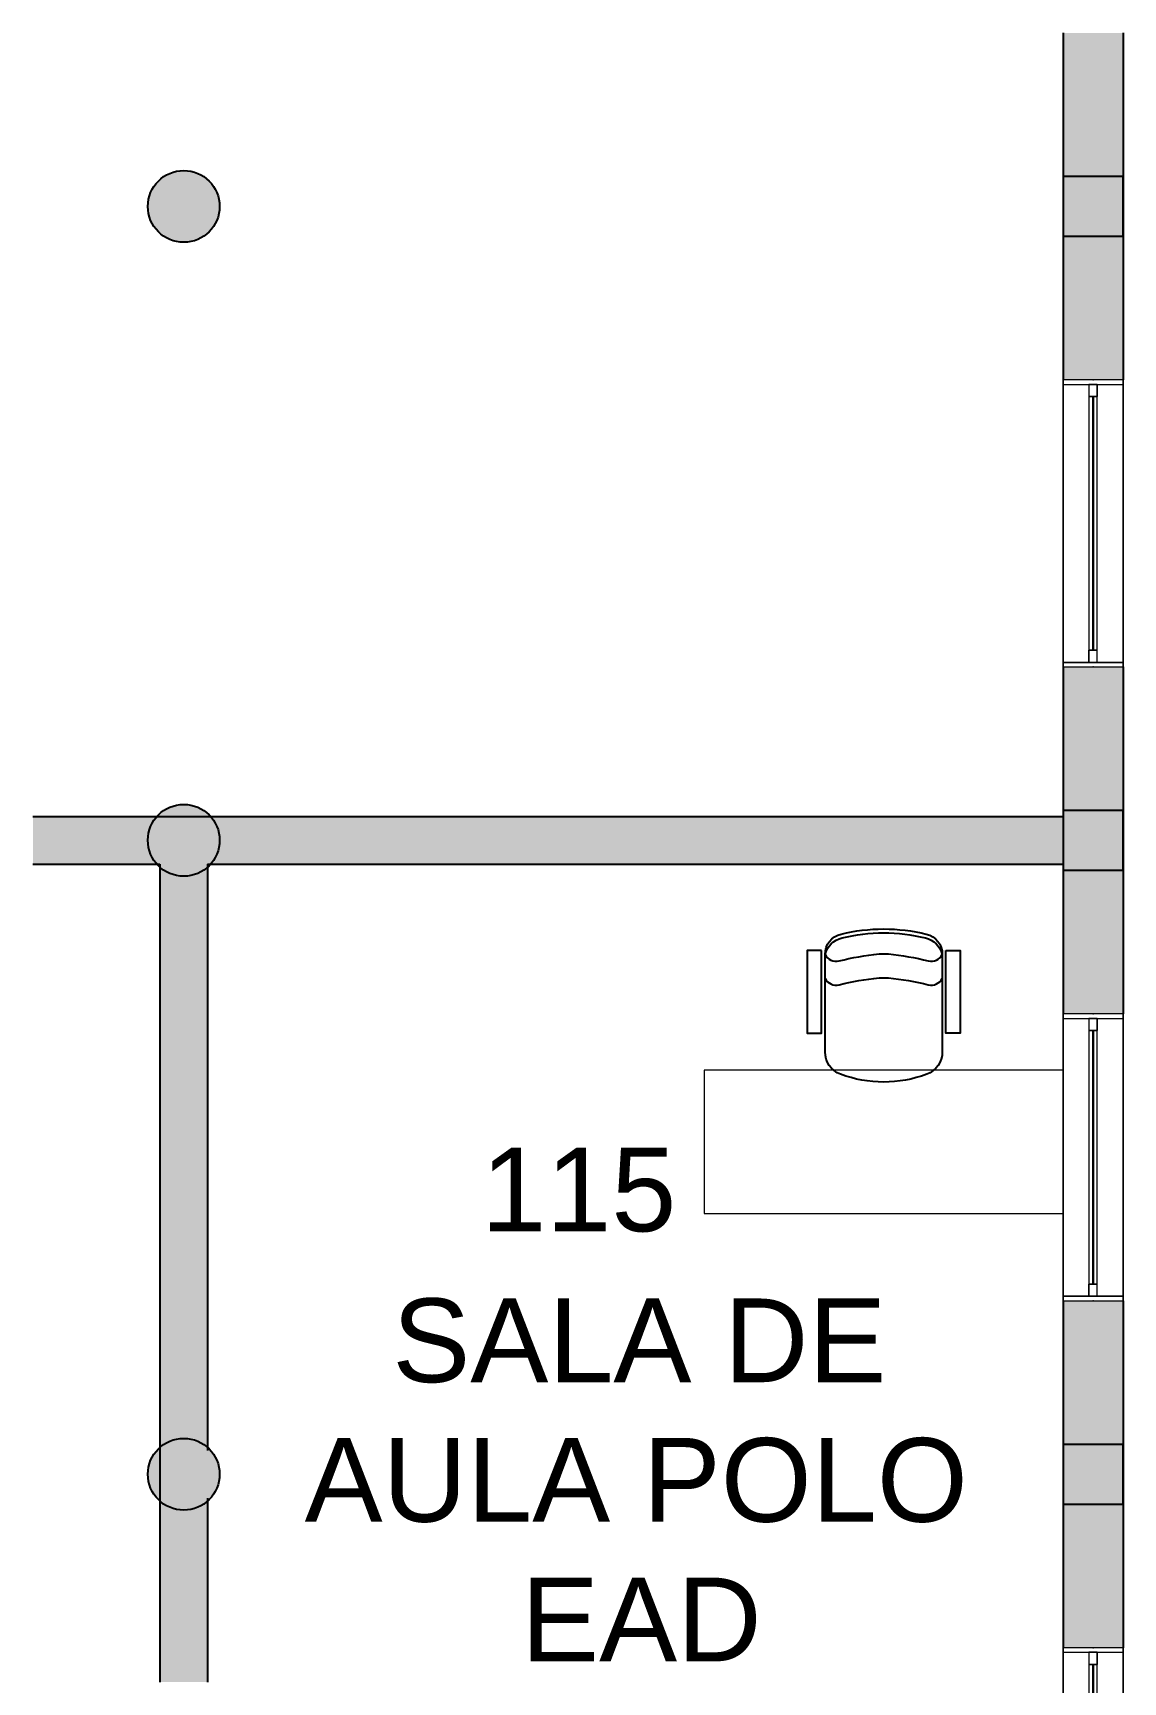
# Model space of a CAD drawing. Header units: metres. Extents: x 512 to 829, y -209 to 245.
# Drawn here: x 672.18 to 676.74, y -86.89 to -80 of the extents above; entities that cross this region are included whole.
import ezdxf

# ---------------------------------------------------------------- set-up
doc = ezdxf.new("R2010")
doc.units = ezdxf.units.M
doc.header["$LTSCALE"] = 0.508
doc.set_wipeout_variables(frame=1)
doc.header["$PDSIZE"] = -2
for name, color, linetype, lineweight in [('AMB-NOVOS', 10, 'Continuous', 15), ('None', 7, 'Continuous', 5), ('NãoImprimir', 7, 'Continuous', 5), ('Peitoris', 2, 'Continuous', 5), ('Telhado-Princ', 7, 'Continuous', 5)]:
    doc.layers.add(name, color=color, linetype=linetype, lineweight=lineweight)
doc.layers.add('ARQ-MOB', color=250, linetype='Continuous')
doc.layers.add('ARQ-MOB-CAD', color=250, linetype='Continuous')

# ---------------------------------------------------------------- blocks, each defined once
blk = doc.blocks.new('Grupo-6319')
at = {"layer": 'None', "color": 7, "linetype": 'Continuous', "lineweight": 5}
for points in [[(-0.6, 0.125), (-0.58095, 0.125), (-0.58095, -0.125), (-0.6, -0.125)], [(0.58095, 0.125), (0.6, 0.125), (0.6, -0.125), (0.58095, -0.125)]]:
    blk.add_lwpolyline(points, close=True, dxfattribs=at)
blk = doc.blocks.new('Grupo-6320')
at = {"layer": 'None', "color": 7, "linetype": 'Continuous', "lineweight": 5}
for p, q in [((-0.6, 0.125), (-0.58095, 0.125)), ((-0.58095, 0.125), (-0.58095, -0.125)), ((0.6, 0.125), (0.58095, 0.125)), ((0.58095, 0.125), (0.58095, -0.125)), ((-0.6, -0.125), (-0.58095, -0.125)), ((0.6, -0.125), (0.58095, -0.125))]:
    blk.add_line(p, q, dxfattribs=at)
at = {"layer": 'None', "color": 7}
blk.add_blockref('Grupo-6319', (0, 0), dxfattribs=at)
blk = doc.blocks.new('Grupo-6321')
at = {"layer": 'None', "color": 7, "linetype": 'Continuous', "lineweight": 5}
for p, q in [((-0.5809, 0.0175), (-0.5809, -0.0175)), ((0.5809, 0.0175), (0.5809, -0.0175))]:
    blk.add_line(p, q, dxfattribs=at)
blk = doc.blocks.new('Grupo-6322')
at = {"layer": 'None', "color": 7, "linetype": 'Continuous', "lineweight": 5}
for points in [[(-0.5809, 0.0175), (-0.5302, 0.0175), (-0.5302, -0.0175), (-0.5809, -0.0175)], [(0.5302, 0.0175), (0.5809, 0.0175), (0.5809, -0.0175), (0.5302, -0.0175)]]:
    blk.add_lwpolyline(points, close=True, dxfattribs=at)
blk = doc.blocks.new('Grupo-6323')
at = {"layer": 'None', "color": 7, "linetype": 'Continuous', "lineweight": 5}
for p, q in [((-0.5809, 0.0175), (-0.5302, 0.0175)), ((-0.5302, 0.0175), (-0.5302, -0.0175)), ((0.5809, 0.0175), (0.5302, 0.0175)), ((0.5302, 0.0175), (0.5302, -0.0175)), ((-0.5809, -0.0175), (-0.5302, -0.0175)), ((0.5809, -0.0175), (0.5302, -0.0175))]:
    blk.add_line(p, q, dxfattribs=at)
blk.add_lwpolyline([(-0.5302, 0.0175), (0.5302, 0.0175), (0.5302, -0.0175), (-0.5302, -0.0175)], close=True, dxfattribs=at)
at = {"layer": 'None', "color": 7}
for name in ['Grupo-6321', 'Grupo-6322']:
    blk.add_blockref(name, (0, 0), dxfattribs=at)
blk = doc.blocks.new('Grupo-6325')
at = {"layer": 'None', "color": 7, "linetype": 'Continuous', "lineweight": 25}
for p, q in [((-0.53015, 0.000635), (0.53015, 0.000635)), ((-0.53015, -0.000635), (0.53015, -0.000635))]:
    blk.add_line(p, q, dxfattribs=at)
blk = doc.blocks.new('Grupo-6326')
at = {"layer": 'None', "color": 7, "linetype": 'Continuous', "lineweight": 20}
for p, q in [((0.6, 0.125), (-0.6, 0.125)), ((0.6, -0.125), (-0.6, -0.125))]:
    blk.add_line(p, q, dxfattribs=at)
blk = doc.blocks.new('Window (2D)-503')
at = {"color": 7, "linetype": 'Continuous', "lineweight": 5}
blk.add_wipeout([(-0.6, 0.125), (0.6, 0.125), (0.6, -0.125), (-0.6, -0.125)], dxfattribs=at).dxf.layer = 'None'
at = {"layer": 'None', "color": 7, "linetype": 'Continuous', "lineweight": 5}
for p, q in [((-0.6, 0.125), (0.6, 0.125)), ((-0.6, -0.125), (0.6, -0.125))]:
    blk.add_line(p, q, dxfattribs=at)
at = {"layer": 'NãoImprimir', "linetype": 'Continuous'}
for p in [(-0.6, 0), (0.6, 0)]:
    blk.add_point(p, dxfattribs=at)
at = {"layer": 'None', "color": 7}
blk.add_blockref('Grupo-6320', (0, 0), dxfattribs=at)
at = {"layer": 'Peitoris'}
for name in ['Grupo-6323', 'Grupo-6325']:
    blk.add_blockref(name, (0, 0), dxfattribs=at)
at = {"layer": 'Telhado-Princ'}
blk.add_blockref('Grupo-6326', (0, 0), dxfattribs=at)
blk = doc.blocks.new('Grupo-6327')
at = {"layer": 'None', "color": 7, "linetype": 'Continuous', "lineweight": 5}
for points in [[(-0.6, 0.125), (-0.58095, 0.125), (-0.58095, -0.125), (-0.6, -0.125)], [(0.58095, 0.125), (0.6, 0.125), (0.6, -0.125), (0.58095, -0.125)]]:
    blk.add_lwpolyline(points, close=True, dxfattribs=at)
blk = doc.blocks.new('Grupo-6328')
at = {"layer": 'None', "color": 7, "linetype": 'Continuous', "lineweight": 5}
for p, q in [((-0.6, 0.125), (-0.58095, 0.125)), ((-0.58095, 0.125), (-0.58095, -0.125)), ((0.6, 0.125), (0.58095, 0.125)), ((0.58095, 0.125), (0.58095, -0.125)), ((-0.6, -0.125), (-0.58095, -0.125)), ((0.6, -0.125), (0.58095, -0.125))]:
    blk.add_line(p, q, dxfattribs=at)
at = {"layer": 'None', "color": 7}
blk.add_blockref('Grupo-6327', (0, 0), dxfattribs=at)
blk = doc.blocks.new('Grupo-6329')
at = {"layer": 'None', "color": 7, "linetype": 'Continuous', "lineweight": 5}
for p, q in [((-0.5809, 0.0175), (-0.5809, -0.0175)), ((0.5809, 0.0175), (0.5809, -0.0175))]:
    blk.add_line(p, q, dxfattribs=at)
blk = doc.blocks.new('Grupo-6330')
at = {"layer": 'None', "color": 7, "linetype": 'Continuous', "lineweight": 5}
for points in [[(-0.5809, 0.0175), (-0.5302, 0.0175), (-0.5302, -0.0175), (-0.5809, -0.0175)], [(0.5302, 0.0175), (0.5809, 0.0175), (0.5809, -0.0175), (0.5302, -0.0175)]]:
    blk.add_lwpolyline(points, close=True, dxfattribs=at)
blk = doc.blocks.new('Grupo-6331')
at = {"layer": 'None', "color": 7, "linetype": 'Continuous', "lineweight": 5}
for p, q in [((-0.5809, 0.0175), (-0.5302, 0.0175)), ((-0.5302, 0.0175), (-0.5302, -0.0175)), ((0.5809, 0.0175), (0.5302, 0.0175)), ((0.5302, 0.0175), (0.5302, -0.0175)), ((-0.5809, -0.0175), (-0.5302, -0.0175)), ((0.5809, -0.0175), (0.5302, -0.0175))]:
    blk.add_line(p, q, dxfattribs=at)
blk.add_lwpolyline([(-0.5302, 0.0175), (0.5302, 0.0175), (0.5302, -0.0175), (-0.5302, -0.0175)], close=True, dxfattribs=at)
at = {"layer": 'None', "color": 7}
for name in ['Grupo-6329', 'Grupo-6330']:
    blk.add_blockref(name, (0, 0), dxfattribs=at)
blk = doc.blocks.new('Grupo-6333')
at = {"layer": 'None', "color": 7, "linetype": 'Continuous', "lineweight": 25}
for p, q in [((-0.53015, 0.000635), (0.53015, 0.000635)), ((-0.53015, -0.000635), (0.53015, -0.000635))]:
    blk.add_line(p, q, dxfattribs=at)
blk = doc.blocks.new('Grupo-6334')
at = {"layer": 'None', "color": 7, "linetype": 'Continuous', "lineweight": 20}
for p, q in [((0.6, 0.125), (-0.6, 0.125)), ((0.6, -0.125), (-0.6, -0.125))]:
    blk.add_line(p, q, dxfattribs=at)
blk = doc.blocks.new('Window (2D)-504')
at = {"color": 7, "linetype": 'Continuous', "lineweight": 5}
blk.add_wipeout([(-0.6, 0.125), (0.6, 0.125), (0.6, -0.125), (-0.6, -0.125)], dxfattribs=at).dxf.layer = 'None'
at = {"layer": 'None', "color": 7, "linetype": 'Continuous', "lineweight": 5}
for p, q in [((-0.6, 0.125), (0.6, 0.125)), ((-0.6, -0.125), (0.6, -0.125))]:
    blk.add_line(p, q, dxfattribs=at)
at = {"layer": 'NãoImprimir', "linetype": 'Continuous'}
for p in [(-0.6, 0), (0.6, 0)]:
    blk.add_point(p, dxfattribs=at)
at = {"layer": 'None', "color": 7}
blk.add_blockref('Grupo-6328', (0, 0), dxfattribs=at)
at = {"layer": 'Peitoris'}
for name in ['Grupo-6331', 'Grupo-6333']:
    blk.add_blockref(name, (0, 0), dxfattribs=at)
at = {"layer": 'Telhado-Princ'}
blk.add_blockref('Grupo-6334', (0, 0), dxfattribs=at)
blk = doc.blocks.new('Grupo-6335')
at = {"layer": 'None', "color": 7, "linetype": 'Continuous', "lineweight": 5}
for points in [[(-0.6, 0.125), (-0.58095, 0.125), (-0.58095, -0.125), (-0.6, -0.125)], [(0.58095, 0.125), (0.6, 0.125), (0.6, -0.125), (0.58095, -0.125)]]:
    blk.add_lwpolyline(points, close=True, dxfattribs=at)
blk = doc.blocks.new('Grupo-6336')
at = {"layer": 'None', "color": 7, "linetype": 'Continuous', "lineweight": 5}
for p, q in [((-0.6, 0.125), (-0.58095, 0.125)), ((-0.58095, 0.125), (-0.58095, -0.125)), ((0.6, 0.125), (0.58095, 0.125)), ((0.58095, 0.125), (0.58095, -0.125)), ((-0.6, -0.125), (-0.58095, -0.125)), ((0.6, -0.125), (0.58095, -0.125))]:
    blk.add_line(p, q, dxfattribs=at)
at = {"layer": 'None', "color": 7}
blk.add_blockref('Grupo-6335', (0, 0), dxfattribs=at)
blk = doc.blocks.new('Grupo-6337')
at = {"layer": 'None', "color": 7, "linetype": 'Continuous', "lineweight": 5}
for p, q in [((-0.5809, 0.0175), (-0.5809, -0.0175)), ((0.5809, 0.0175), (0.5809, -0.0175))]:
    blk.add_line(p, q, dxfattribs=at)
blk = doc.blocks.new('Grupo-6338')
at = {"layer": 'None', "color": 7, "linetype": 'Continuous', "lineweight": 5}
for points in [[(-0.5809, 0.0175), (-0.5302, 0.0175), (-0.5302, -0.0175), (-0.5809, -0.0175)], [(0.5302, 0.0175), (0.5809, 0.0175), (0.5809, -0.0175), (0.5302, -0.0175)]]:
    blk.add_lwpolyline(points, close=True, dxfattribs=at)
blk = doc.blocks.new('Grupo-6339')
at = {"layer": 'None', "color": 7, "linetype": 'Continuous', "lineweight": 5}
for p, q in [((-0.5809, 0.0175), (-0.5302, 0.0175)), ((-0.5302, 0.0175), (-0.5302, -0.0175)), ((0.5809, 0.0175), (0.5302, 0.0175)), ((0.5302, 0.0175), (0.5302, -0.0175)), ((-0.5809, -0.0175), (-0.5302, -0.0175)), ((0.5809, -0.0175), (0.5302, -0.0175))]:
    blk.add_line(p, q, dxfattribs=at)
blk.add_lwpolyline([(-0.5302, 0.0175), (0.5302, 0.0175), (0.5302, -0.0175), (-0.5302, -0.0175)], close=True, dxfattribs=at)
at = {"layer": 'None', "color": 7}
for name in ['Grupo-6337', 'Grupo-6338']:
    blk.add_blockref(name, (0, 0), dxfattribs=at)
blk = doc.blocks.new('Grupo-6341')
at = {"layer": 'None', "color": 7, "linetype": 'Continuous', "lineweight": 25}
for p, q in [((-0.53015, 0.000635), (0.53015, 0.000635)), ((-0.53015, -0.000635), (0.53015, -0.000635))]:
    blk.add_line(p, q, dxfattribs=at)
blk = doc.blocks.new('Grupo-6342')
at = {"layer": 'None', "color": 7, "linetype": 'Continuous', "lineweight": 20}
for p, q in [((0.6, 0.125), (-0.6, 0.125)), ((0.6, -0.125), (-0.6, -0.125))]:
    blk.add_line(p, q, dxfattribs=at)
blk = doc.blocks.new('Window (2D)-505')
at = {"color": 7, "linetype": 'Continuous', "lineweight": 5}
blk.add_wipeout([(-0.6, 0.125), (0.6, 0.125), (0.6, -0.125), (-0.6, -0.125)], dxfattribs=at).dxf.layer = 'None'
at = {"layer": 'None', "color": 7, "linetype": 'Continuous', "lineweight": 5}
for p, q in [((-0.6, 0.125), (0.6, 0.125)), ((-0.6, -0.125), (0.6, -0.125))]:
    blk.add_line(p, q, dxfattribs=at)
at = {"layer": 'NãoImprimir', "linetype": 'Continuous'}
for p in [(-0.6, 0), (0.6, 0)]:
    blk.add_point(p, dxfattribs=at)
at = {"layer": 'None', "color": 7}
blk.add_blockref('Grupo-6336', (0, 0), dxfattribs=at)
at = {"layer": 'Peitoris'}
for name in ['Grupo-6339', 'Grupo-6341']:
    blk.add_blockref(name, (0, 0), dxfattribs=at)
at = {"layer": 'Telhado-Princ'}
blk.add_blockref('Grupo-6342', (0, 0), dxfattribs=at)
blk = doc.blocks.new('Grupo-6399')
at = {"layer": 'None', "linetype": 'Continuous', "lineweight": 0}
h = blk.add_hatch(color=255, dxfattribs=at)
edge = h.paths.add_edge_path()
edge.add_arc((-41.3001, 12.6119), 0.15, 0, 360, ccw=False)
h = blk.add_hatch(color=255, dxfattribs=at)
edge = h.paths.add_edge_path()
edge.add_arc((-39.2001, 12.6119), 0.15, 0, 360, ccw=False)
for points in [[(-45.2251, 12.7369), (-45.2251, 12.4869), (-44.9751, 12.4869), (-44.9751, 12.7369)], [(-35.5251, 12.7369), (-35.5251, 12.4869), (-35.2751, 12.4869), (-35.2751, 12.7369)]]:
    blk.add_hatch(color=255, dxfattribs=at).paths.add_polyline_path(points)
at = {"layer": 'None', "color": 7, "linetype": 'Continuous', "lineweight": 25}
for points in [[(-45.2251, 12.7369), (-45.2251, 12.4869), (-44.9751, 12.4869), (-44.9751, 12.7369)], [(-35.5251, 12.7369), (-35.5251, 12.4869), (-35.2751, 12.4869), (-35.2751, 12.7369)]]:
    blk.add_lwpolyline(points, close=True, dxfattribs=at)
for centre in [(-41.3001, 12.6119), (-39.2001, 12.6119)]:
    blk.add_circle(centre, 0.15, dxfattribs=at)
blk = doc.blocks.new('Grupo-6400')
at = {"layer": 'None', "linetype": 'Continuous', "lineweight": 0}
for points in [[(-45.2251, 15.3869), (-45.2251, 15.1369), (-44.9751, 15.1369), (-44.9751, 15.3869)], [(-35.5251, 15.3869), (-35.5251, 15.1369), (-35.2751, 15.1369), (-35.2751, 15.3869)]]:
    blk.add_hatch(color=255, dxfattribs=at).paths.add_polyline_path(points)
h = blk.add_hatch(color=255, dxfattribs=at)
edge = h.paths.add_edge_path()
edge.add_arc((-41.3001, 15.2619), 0.15, 0, 360, ccw=False)
h = blk.add_hatch(color=255, dxfattribs=at)
edge = h.paths.add_edge_path()
edge.add_arc((-39.2001, 15.2619), 0.15, 0, 360, ccw=False)
at = {"layer": 'None', "color": 7, "linetype": 'Continuous', "lineweight": 25}
for points in [[(-45.2251, 15.3869), (-45.2251, 15.1369), (-44.9751, 15.1369), (-44.9751, 15.3869)], [(-35.5251, 15.3869), (-35.5251, 15.1369), (-35.2751, 15.1369), (-35.2751, 15.3869)]]:
    blk.add_lwpolyline(points, close=True, dxfattribs=at)
for centre in [(-41.3001, 15.2619), (-39.2001, 15.2619)]:
    blk.add_circle(centre, 0.15, dxfattribs=at)
blk = doc.blocks.new('Grupo-6401')
at = {"layer": 'None', "linetype": 'Continuous', "lineweight": 0}
h = blk.add_hatch(color=255, dxfattribs=at)
edge = h.paths.add_edge_path()
edge.add_arc((-41.3001, 17.9119), 0.15, 0, 360, ccw=False)
h = blk.add_hatch(color=255, dxfattribs=at)
edge = h.paths.add_edge_path()
edge.add_arc((-39.2001, 17.9119), 0.15, 0, 360, ccw=False)
for points in [[(-45.2251, 18.0369), (-45.2251, 17.7869), (-44.9751, 17.7869), (-44.9751, 18.0369)], [(-35.5251, 18.0369), (-35.5251, 17.7869), (-35.2751, 17.7869), (-35.2751, 18.0369)]]:
    blk.add_hatch(color=255, dxfattribs=at).paths.add_polyline_path(points)
at = {"layer": 'None', "color": 7, "linetype": 'Continuous', "lineweight": 25}
for points in [[(-45.2251, 18.0369), (-45.2251, 17.7869), (-44.9751, 17.7869), (-44.9751, 18.0369)], [(-35.5251, 18.0369), (-35.5251, 17.7869), (-35.2751, 17.7869), (-35.2751, 18.0369)]]:
    blk.add_lwpolyline(points, close=True, dxfattribs=at)
for centre in [(-41.3001, 17.9119), (-39.2001, 17.9119)]:
    blk.add_circle(centre, 0.15, dxfattribs=at)
blk = doc.blocks.new('Grupo-6404')
at = {"layer": 'None', "color": 7}
for name in ['Grupo-6401', 'Grupo-6400', 'Grupo-6399']:
    blk.add_blockref(name, (0, 0), dxfattribs=at)
blk = doc.blocks.new('35S66S7401')
at = {"layer": 'ARQ-MOB-CAD'}
blk.add_lwpolyline([(-0.1801, 0.0827, 0.181476), (0.1801, 0.0827, 0.312558), (0.245, 0.1763), (0.245, 0.5838, 0.34754), (0.178, 0.6685, 0.059745), (0, 0.69, 0.059745), (-0.178, 0.6685, 0.34754), (-0.245, 0.5838), (-0.245, 0.1763, 0.312558)], format="xyb", close=True, dxfattribs=at)
for points in [[(0.245, 0.5838, 0.272556), (0.1742, 0.6526, 0.059776), (0, 0.6737, 0.059776), (-0.1742, 0.6526, 0.272556), (-0.245, 0.5838, 0.278118)], [(0.245, 0.5838, -0.342833), (0.1863, 0.5565, 0.037263), (0.0196, 0.5856, 0.049093), (-0.0196, 0.5856, 0.037263), (-0.1863, 0.5565, -0.342833), (-0.245, 0.5838)], [(0.245, 0.4836, -0.342833), (0.1863, 0.4564, 0.037263), (0.0196, 0.4854, 0.049093), (-0.0196, 0.4854, 0.037263), (-0.1863, 0.4564, -0.342833), (-0.245, 0.4836)]]:
    blk.add_lwpolyline(points, format="xyb", dxfattribs=at)
for points in [[(-0.26, 0.5994), (-0.32, 0.5994), (-0.32, 0.2544), (-0.26, 0.2544)], [(0.26, 0.5994), (0.32, 0.5994), (0.32, 0.2544), (0.26, 0.2544)]]:
    blk.add_lwpolyline(points, close=True, dxfattribs=at)

msp = doc.modelspace()

# ---------------------------------------------------------------- linework, layer by layer
at = {"layer": 'None', "color": 7, "linetype": 'Continuous', "lineweight": 25}
for p, q in [((676.4889, -80), (676.4889, -80.625)), ((676.7389, -80), (676.7389, -81.45)), ((676.4889, -80.825), (676.4889, -81.45)), ((676.4889, -82.65), (676.4889, -83.275)), ((676.7389, -82.65), (676.7389, -84.1)), ((672.184, -83.275), (676.4889, -83.275)), ((672.184, -83.475), (672.7139, -83.475)), ((672.7139, -83.475), (672.7139, -86.8934)), ((672.9139, -83.475), (672.9139, -85.925)), ((672.9139, -83.475), (676.4889, -83.475)), ((676.4889, -83.475), (676.4889, -84.1)), ((676.4889, -85.3), (676.4889, -85.925)), ((676.7389, -85.3), (676.7389, -86.75)), ((672.9139, -86.125), (672.9139, -86.8934)), ((676.4889, -86.125), (676.4889, -86.75))]:
    msp.add_line(p, q, dxfattribs=at)
at = {"layer": 'None', "color": 250, "linetype": 'Continuous'}
for points in [[(676.4889, -80), (676.7389, -80), (676.4889, -81.45), (676.7389, -81.45)], [(676.4889, -82.65), (676.7389, -82.65), (676.4889, -84.1), (676.7389, -84.1)], [(672.184, -83.475), (672.184, -83.275), (676.4889, -83.475), (676.4889, -83.275)], [(672.7139, -83.475), (672.9139, -83.475), (672.7139, -86.8934), (672.9139, -86.8934)], [(676.4889, -85.3), (676.7389, -85.3), (676.4889, -86.75), (676.7389, -86.75)]]:
    msp.add_solid(points, dxfattribs=at)

# ---------------------------------------------------------------- block references
at = {"layer": 'None', "linetype": 'Continuous', "lineweight": 0, "xscale": -1}
msp.add_blockref('35S66S7401', (675.7389, -84.4354), dxfattribs=at)

# ---------------------------------------------------------------- texts
at = {"layer": 'AMB-NOVOS', "linetype": 'Continuous', "lineweight": 0, "char_height": 0.35, "attachment_point": 1}
for s, width, insert in [('\\pi2.66009;{\\fArial|b0|i0|c0|p34;115}', 6.063163, (671.3967, -84.6594)), ('\\pi0.67436;{\\fArial|b0|i0|c0|p34;SALA DE \\P\\pi0.308;AULA POLO \\P\\pi1.21261;EAD}', 3.365872, (673.011, -85.29))]:
    msp.add_mtext_dynamic_manual_height_columns(s, width=width, gutter_width=1, heights=[0], dxfattribs=dict(at, insert=insert))

# ---------------------------------------------------------------- next in the draw order: block references
at = {"layer": 'None', "color": 7, "xscale": -1, "rotation": 90}
for name, p in [('Window (2D)-503', (676.6139, -82.05)), ('Window (2D)-504', (676.6139, -84.7)), ('Window (2D)-505', (676.6139, -87.35))]:
    msp.add_blockref(name, p, dxfattribs=at)

# ---------------------------------------------------------------- next in the draw order: linework, layer by layer
at = {"layer": 'ARQ-MOB', "linetype": 'Continuous', "lineweight": 0}
msp.add_lwpolyline([(674.9889, -84.9354), (676.4889, -84.9354), (676.4889, -84.3354), (674.9889, -84.3354)], close=True, dxfattribs=at)

# ---------------------------------------------------------------- next in the draw order: block references
at = {"layer": 'None', "color": 7}
msp.add_blockref('Grupo-6404', (712.014, -98.6368), dxfattribs=at)

doc.saveas('drawing.dxf')
